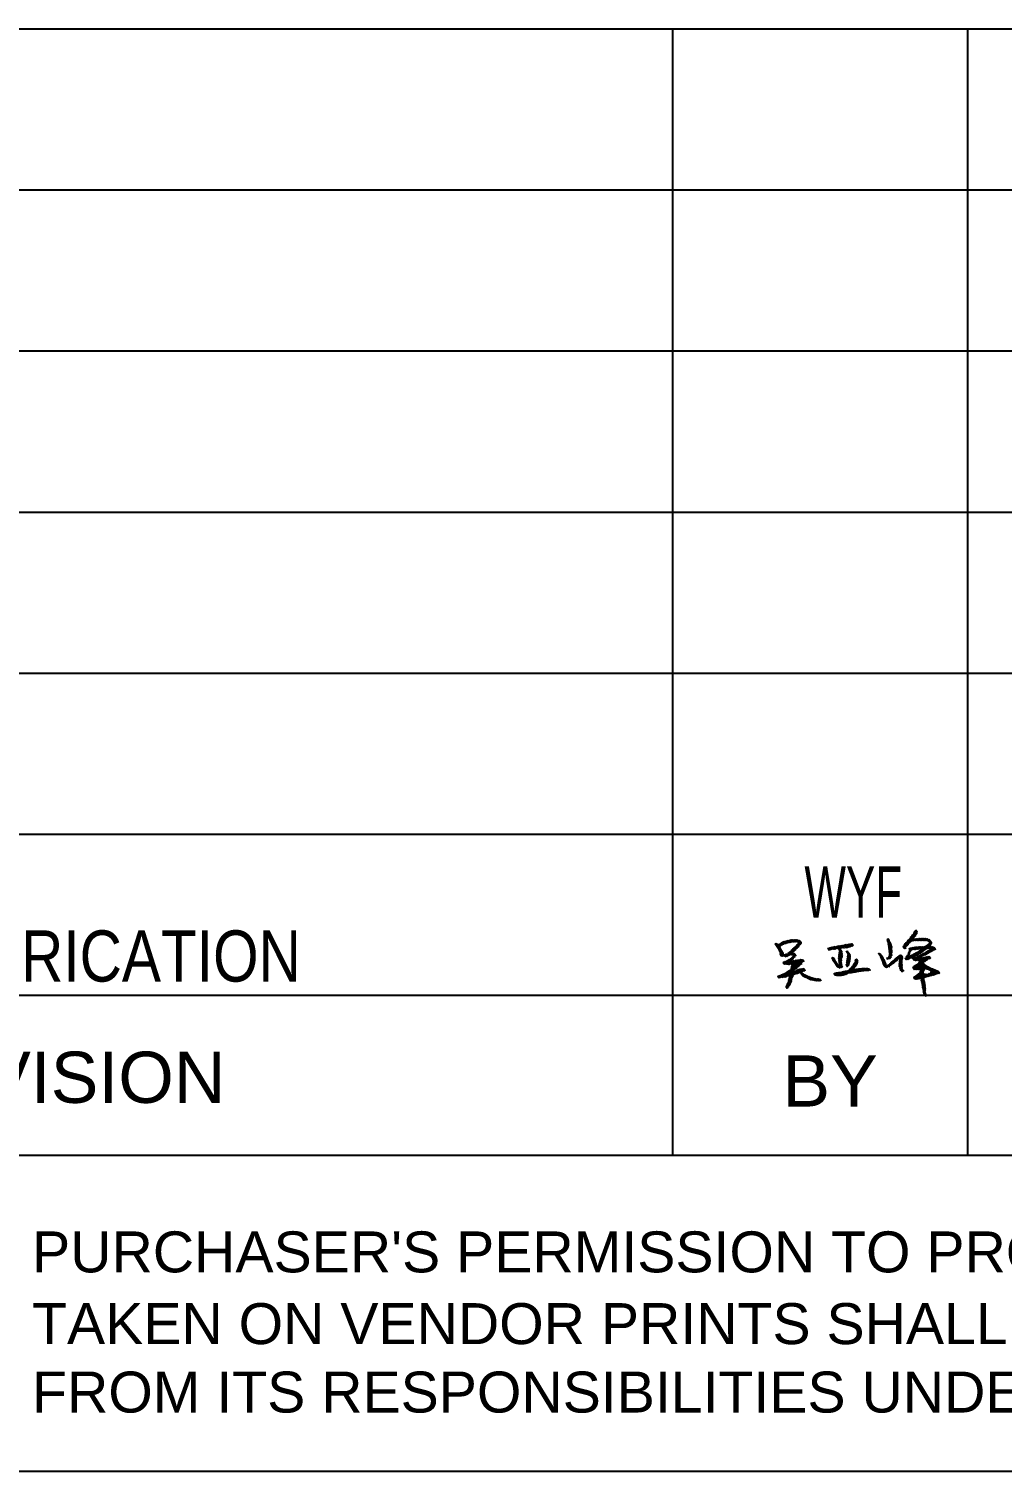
# Model space of a CAD drawing. Header units: millimetres. Extents: x -258 to 337, y -124 to 296.
# Drawn here: x 273.98 to 299.41, y 43.24 to 80.9 of the extents above; entities that cross this region are included whole.
import ezdxf

# ---------------------------------------------------------------- set-up
doc = ezdxf.new("R2010")
doc.units = ezdxf.units.MM
doc.styles.add('Arial', font='ARIAL.TTF', dxfattribs={"height": 0.2})
doc.styles.add('Arial Narrow', font='ARIALN.TTF', dxfattribs={"height": 0.2})

# ---------------------------------------------------------------- blocks, each defined once
blk = doc.blocks.new('Unknown-234524341-28315')
at = {"color": 7, "linetype": 'Continuous'}
for p, q in [((242.459, 80.9), (321.641, 80.9)), ((290.803, 51.463), (290.803, 80.9)), ((298.512, 51.463), (298.512, 80.9)), ((242.459, 76.696), (321.641, 76.696)), ((242.459, 72.49), (321.641, 72.49)), ((242.459, 68.284), (321.641, 68.284)), ((242.459, 64.078), (321.641, 64.078)), ((242.459, 59.873), (321.641, 59.873)), ((242.459, 55.669), (321.641, 55.668)), ((242.459, 51.487), (321.617, 51.487)), ((242.459, 43.24), (321.641, 43.24))]:
    blk.add_line(p, q, dxfattribs=at)
at = {"color": 7, "linetype": 'Continuous', "style": 'Arial'}
for s, height, p in [('REVISION', 1.3371, (270.193, 52.856)), ('BY', 1.3371, (293.668, 52.76)), ("PURCHASER'S PERMISSION TO PROCEED OR REVIEW", 1.06969, (274.065, 48.43)), ('TAKEN ON VENDOR PRINTS SHALL NOT RELIEVE VENDOR', 1.06969, (274.065, 46.557)), ('FROM ITS RESPONSIBILITIES UNDER PURCHASE ORDER.', 1.06969, (274.065, 44.77))]:
    blk.add_text(s, height=height, dxfattribs=at).set_placement(p)
blk = doc.blocks.new('Unknown-234524341-28317')
at = {"color": 3, "linetype": 'Continuous'}
for p, q in [((296.952, 57.097), (297.161, 57.253)), ((297.008, 57.151), (297.188, 57.285)), ((297.018, 57.17), (297.187, 57.295)), ((297.054, 57.208), (297.188, 57.308)), ((297.06, 57.224), (297.199, 57.327)), ((297.09, 57.258), (297.097, 57.262)), ((297.103, 57.278), (297.195, 57.347)), ((297.105, 57.268), (297.2, 57.339)), ((297.11, 57.295), (297.192, 57.356)), ((297.117, 57.312), (297.184, 57.362)), ((297.117, 57.323), (297.167, 57.361)), ((297.151, 57.36), (297.153, 57.361)), ((297.164, 57.256), (297.172, 57.262)), ((293.475, 57.002), (293.497, 57.018)), ((293.476, 56.99), (293.516, 57.021)), ((293.48, 56.982), (293.529, 57.019)), ((293.486, 56.975), (293.537, 57.013)), ((293.492, 56.968), (293.545, 57.008)), ((293.499, 56.962), (293.553, 57.002)), ((293.509, 56.958), (293.561, 56.997)), ((293.517, 56.941), (293.594, 56.999)), ((293.518, 56.931), (293.678, 57.05)), ((293.518, 56.954), (293.569, 56.992)), ((293.521, 56.922), (293.717, 57.068)), ((293.525, 56.913), (293.735, 57.07)), ((293.53, 56.906), (293.749, 57.069)), ((293.536, 56.899), (293.784, 57.083)), ((293.543, 56.892), (293.606, 56.939)), ((293.55, 56.887), (293.613, 56.933)), ((293.551, 56.876), (293.619, 56.926)), ((293.561, 56.871), (293.622, 56.917)), ((293.563, 56.861), (293.624, 56.907)), ((293.566, 56.853), (293.629, 56.899)), ((293.571, 56.845), (293.637, 56.894)), ((293.576, 56.837), (293.639, 56.884)), ((293.58, 56.829), (293.642, 56.875)), ((293.583, 56.82), (293.648, 56.868)), ((293.598, 57.002), (293.61, 57.011)), ((293.663, 56.982), (293.808, 57.09)), ((293.687, 57.056), (293.689, 57.058)), ((293.699, 56.997), (293.83, 57.095)), ((293.73, 56.678), (294.114, 56.965)), ((293.733, 57.012), (293.85, 57.098)), ((293.739, 56.674), (294.095, 56.939)), ((293.753, 56.673), (294.038, 56.886)), ((293.761, 57.021), (293.87, 57.102)), ((293.782, 57.025), (293.895, 57.109)), ((293.812, 57.036), (293.911, 57.11)), ((293.815, 56.754), (294.142, 56.997)), ((293.838, 57.044), (293.927, 57.11)), ((293.855, 57.046), (293.943, 57.111)), ((293.87, 57.045), (293.96, 57.112)), ((293.899, 57.056), (293.976, 57.113)), ((293.909, 56.835), (294.165, 57.026)), ((293.918, 57.058), (293.993, 57.114)), ((293.933, 57.058), (294.009, 57.115)), ((293.941, 56.87), (294.169, 57.04)), ((293.947, 57.057), (294.023, 57.114)), ((293.956, 57.052), (294.037, 57.112)), ((293.971, 56.904), (293.981, 56.911)), ((293.98, 57.058), (294.051, 57.112)), ((293.995, 57.058), (294.066, 57.111)), ((294.007, 56.931), (294.168, 57.051)), ((294.01, 57.058), (294.078, 57.109)), ((294.029, 57.061), (294.088, 57.105)), ((294.039, 56.886), (294.063, 56.904)), ((294.043, 57.06), (294.099, 57.102)), ((294.047, 56.972), (294.167, 57.061)), ((294.056, 57.058), (294.111, 57.099)), ((294.069, 57.057), (294.124, 57.098)), ((294.072, 57.002), (294.074, 57.003)), ((294.081, 57.055), (294.136, 57.095)), ((294.085, 57.011), (294.163, 57.07)), ((294.094, 57.052), (294.144, 57.09)), ((294.1, 57.046), (294.147, 57.08)), ((294.1, 57.034), (294.158, 57.077)), ((294.148, 57.001), (294.15, 57.003)), ((294.856, 56.869), (294.904, 56.904)), ((294.856, 56.88), (294.857, 56.881)), ((294.86, 56.86), (294.924, 56.908)), ((294.866, 56.853), (294.944, 56.911)), ((294.869, 56.89), (294.884, 56.901)), ((294.871, 56.846), (294.969, 56.919)), ((294.884, 56.843), (294.99, 56.923)), ((294.923, 56.862), (295.012, 56.928)), ((294.942, 56.864), (295.034, 56.933)), ((294.965, 56.87), (295.052, 56.935)), ((294.983, 56.872), (295.068, 56.935)), ((294.998, 56.872), (295.093, 56.943)), ((295.013, 56.872), (295.113, 56.946)), ((295.028, 56.872), (295.13, 56.947)), ((295.046, 56.873), (295.153, 56.953)), ((295.077, 56.885), (295.177, 56.96)), ((295.096, 56.888), (295.193, 56.96)), ((295.108, 56.886), (295.208, 56.96)), ((295.119, 56.882), (295.225, 56.961)), ((295.124, 56.875), (295.249, 56.968)), ((295.129, 56.867), (295.265, 56.969)), ((295.134, 56.859), (295.289, 56.975)), ((295.139, 56.852), (295.311, 56.98)), ((295.143, 56.843), (295.192, 56.88)), ((295.148, 56.835), (295.195, 56.871)), ((295.229, 56.907), (295.336, 56.987)), ((295.249, 56.91), (295.354, 56.989)), ((295.264, 56.91), (295.358, 56.981)), ((295.266, 56.901), (295.285, 56.915)), ((295.273, 56.895), (295.281, 56.901)), ((295.289, 56.918), (295.39, 56.993)), ((295.304, 56.918), (295.416, 57.001)), ((295.308, 56.909), (295.433, 57.002)), ((295.316, 56.904), (295.448, 57.002)), ((295.33, 56.903), (295.47, 57.007)), ((295.348, 56.905), (295.491, 57.011)), ((295.384, 56.921), (295.503, 57.009)), ((295.403, 56.923), (295.513, 57.005)), ((295.433, 56.934), (295.438, 56.938)), ((295.445, 56.943), (295.52, 56.999)), ((295.463, 56.945), (295.525, 56.991)), ((295.488, 56.952), (295.52, 56.976)), ((296.404, 57.111), (296.445, 57.141)), ((296.405, 57.1), (296.452, 57.135)), ((296.405, 57.089), (296.463, 57.132)), ((296.406, 57.123), (296.423, 57.136)), ((296.412, 57.083), (296.466, 57.123)), ((296.412, 57.071), (296.468, 57.113)), ((296.412, 57.06), (296.47, 57.103)), ((296.412, 57.049), (296.474, 57.094)), ((296.419, 57.042), (296.478, 57.087)), ((296.421, 57.032), (296.483, 57.079)), ((296.427, 57.139), (296.429, 57.141)), ((296.428, 57.026), (296.488, 57.071)), ((296.429, 57.016), (296.495, 57.064)), ((296.431, 57.005), (296.499, 57.056)), ((296.432, 56.995), (296.505, 57.049)), ((296.434, 56.985), (296.507, 57.04)), ((296.435, 56.975), (296.508, 57.029)), ((296.437, 56.964), (296.514, 57.022)), ((296.438, 56.954), (296.519, 57.014)), ((296.438, 56.943), (296.521, 57.004)), ((296.44, 56.932), (296.521, 56.993)), ((296.445, 56.925), (296.521, 56.982)), ((296.45, 56.917), (296.523, 56.971)), ((296.45, 56.906), (296.528, 56.964)), ((296.45, 56.895), (296.532, 56.956)), ((296.45, 56.883), (296.537, 56.948)), ((296.45, 56.872), (296.536, 56.936)), ((296.45, 56.86), (296.533, 56.922)), ((296.45, 56.849), (296.528, 56.907)), ((296.454, 56.841), (296.529, 56.896)), ((296.457, 56.82), (296.53, 56.875)), ((296.459, 56.833), (296.529, 56.885)), ((296.822, 56.921), (297.03, 57.076)), ((296.822, 56.91), (297.007, 57.048)), ((296.826, 56.902), (296.961, 57.002)), ((296.832, 56.94), (297.09, 57.132)), ((296.833, 56.895), (296.935, 56.971)), ((296.84, 56.889), (296.897, 56.931)), ((296.847, 56.963), (297.086, 57.141)), ((296.854, 56.979), (297.106, 57.167)), ((296.854, 56.888), (296.895, 56.918)), ((296.869, 57.002), (297.122, 57.19)), ((296.874, 56.892), (296.889, 56.903)), ((296.89, 57.029), (297.138, 57.214)), ((296.895, 56.907), (296.898, 56.91)), ((296.91, 56.941), (296.912, 56.943)), ((296.936, 57.074), (297.149, 57.233)), ((296.965, 57.005), (296.975, 57.012)), ((296.981, 56.858), (297.038, 56.9)), ((296.981, 56.869), (297.017, 56.895)), ((296.983, 56.802), (297.139, 56.918)), ((296.984, 56.848), (297.059, 56.904)), ((296.985, 57.133), (297.005, 57.149)), ((296.986, 56.839), (297.077, 56.906)), ((296.99, 56.83), (297.097, 56.909)), ((296.993, 56.82), (297.118, 56.914)), ((297.021, 56.636), (297.573, 57.048)), ((297.045, 57.087), (297.103, 57.131)), ((297.049, 56.646), (297.573, 57.037)), ((297.057, 57.085), (297.122, 57.134)), ((297.071, 57.084), (297.142, 57.136)), ((297.076, 56.86), (297.157, 56.92)), ((297.081, 56.659), (297.572, 57.025)), ((297.087, 57.084), (297.159, 57.138)), ((297.098, 56.865), (297.175, 56.922)), ((297.112, 56.864), (297.198, 56.928)), ((297.115, 57.094), (297.176, 57.14)), ((297.127, 56.863), (297.209, 56.925)), ((297.13, 57.093), (297.192, 57.14)), ((297.144, 56.865), (297.219, 56.921)), ((297.145, 57.094), (297.207, 57.14)), ((297.146, 56.695), (297.558, 57.003)), ((297.147, 57.221), (297.15, 57.222)), ((297.156, 56.691), (297.546, 56.982)), ((297.164, 57.096), (297.223, 57.14)), ((297.169, 56.872), (297.245, 56.929)), ((297.177, 57.095), (297.246, 57.146)), ((297.182, 56.87), (297.264, 56.931)), ((297.19, 57.093), (297.261, 57.146)), ((297.199, 56.871), (297.279, 56.931)), ((297.205, 57.092), (297.276, 57.145)), ((297.215, 56.873), (297.292, 56.93)), ((297.221, 57.093), (297.291, 57.145)), ((297.232, 56.874), (297.302, 56.926)), ((297.242, 57.097), (297.308, 57.146)), ((297.249, 56.875), (297.325, 56.932)), ((297.257, 57.097), (297.325, 57.148)), ((297.265, 56.876), (297.34, 56.932)), ((297.272, 57.097), (297.339, 57.147)), ((297.282, 56.877), (297.356, 56.932)), ((297.288, 57.097), (297.354, 57.147)), ((297.298, 56.877), (297.371, 56.932)), ((297.303, 57.097), (297.369, 57.147)), ((297.32, 56.882), (297.394, 56.937)), ((297.321, 57.099), (297.384, 57.147)), ((297.325, 56.874), (297.428, 56.951)), ((297.326, 56.807), (297.517, 56.95)), ((297.334, 57.098), (297.4, 57.147)), ((297.348, 57.097), (297.415, 57.147)), ((297.354, 56.702), (297.644, 56.918)), ((297.362, 57.096), (297.43, 57.147)), ((297.377, 57.096), (297.441, 57.143)), ((297.387, 56.716), (297.653, 56.914)), ((297.393, 57.096), (297.452, 57.14)), ((297.409, 57.097), (297.467, 57.139)), ((297.424, 57.096), (297.477, 57.136)), ((297.435, 57.093), (297.485, 57.13)), ((297.44, 56.96), (297.482, 56.992)), ((297.447, 57.09), (297.494, 57.126)), ((297.447, 56.886), (297.523, 56.942)), ((297.457, 57.087), (297.505, 57.123)), ((297.462, 56.886), (297.533, 56.938)), ((297.466, 57.082), (297.513, 57.117)), ((297.474, 56.769), (297.659, 56.907)), ((297.475, 57.077), (297.529, 57.118)), ((297.478, 56.886), (297.546, 56.937)), ((297.483, 57.072), (297.535, 57.11)), ((297.491, 57.067), (297.536, 57.1)), ((297.493, 56.886), (297.559, 56.935)), ((297.499, 57.061), (297.544, 57.095)), ((297.503, 57.007), (297.572, 57.058)), ((297.504, 57.054), (297.551, 57.088)), ((297.508, 57.045), (297.556, 57.081)), ((297.508, 56.886), (297.572, 56.933)), ((297.51, 57.035), (297.563, 57.074)), ((297.51, 57.024), (297.568, 57.067)), ((297.519, 56.882), (297.585, 56.932)), ((297.52, 56.792), (297.664, 56.9)), ((297.531, 56.88), (297.598, 56.93)), ((297.549, 56.882), (297.609, 56.927)), ((297.561, 56.811), (297.671, 56.893)), ((297.563, 56.87), (297.567, 56.873)), ((297.564, 56.882), (297.62, 56.923)), ((297.57, 56.875), (297.632, 56.921)), ((297.629, 56.851), (297.68, 56.889)), ((297.645, 56.851), (297.68, 56.877)), ((293.587, 56.812), (293.653, 56.861)), ((293.591, 56.803), (293.66, 56.854)), ((293.592, 56.793), (293.666, 56.847)), ((293.597, 56.785), (293.669, 56.838)), ((293.605, 56.779), (293.667, 56.826)), ((293.607, 56.712), (293.698, 56.78)), ((293.608, 56.77), (293.673, 56.818)), ((293.609, 56.76), (293.68, 56.812)), ((293.612, 56.705), (293.696, 56.767)), ((293.614, 56.751), (293.687, 56.806)), ((293.614, 56.729), (293.696, 56.79)), ((293.617, 56.743), (293.692, 56.798)), ((293.62, 56.699), (293.7, 56.759)), ((293.628, 56.694), (293.706, 56.752)), ((293.636, 56.689), (293.712, 56.745)), ((293.649, 56.686), (293.711, 56.733)), ((293.662, 56.685), (293.709, 56.72)), ((293.678, 56.686), (293.712, 56.71)), ((293.687, 56.51), (293.721, 56.535)), ((293.687, 56.499), (293.725, 56.527)), ((293.692, 56.491), (293.726, 56.516)), ((293.699, 56.485), (293.727, 56.505)), ((293.702, 56.692), (293.712, 56.7)), ((293.708, 56.48), (293.728, 56.495)), ((293.712, 56.7), (293.757, 56.733)), ((293.712, 56.71), (293.714, 56.712)), ((293.714, 56.689), (293.778, 56.737)), ((293.722, 56.684), (293.803, 56.745)), ((293.725, 56.527), (293.751, 56.547)), ((293.726, 56.516), (293.796, 56.569)), ((293.727, 56.505), (293.851, 56.598)), ((293.728, 56.495), (294.032, 56.722)), ((293.728, 56.484), (294.032, 56.71)), ((293.741, 56.482), (294, 56.675)), ((293.748, 56.214), (294.237, 56.578)), ((293.749, 56.203), (294.173, 56.519)), ((293.75, 56.192), (294.175, 56.509)), ((293.756, 56.482), (293.962, 56.635)), ((293.768, 56.479), (293.847, 56.538)), ((293.78, 56.682), (294.015, 56.857)), ((293.78, 56.477), (293.849, 56.528)), ((293.793, 56.475), (293.872, 56.534)), ((293.806, 56.473), (293.896, 56.54)), ((293.811, 56.693), (293.919, 56.774)), ((293.819, 56.471), (293.924, 56.55)), ((293.832, 56.47), (293.957, 56.563)), ((293.847, 56.709), (293.924, 56.766)), ((293.849, 56.472), (293.98, 56.569)), ((293.873, 56.477), (293.996, 56.569)), ((293.877, 56.72), (293.939, 56.766)), ((293.893, 56.72), (293.954, 56.766)), ((293.895, 56.357), (294.211, 56.593)), ((293.895, 56.346), (294.223, 56.59)), ((293.896, 56.574), (293.915, 56.589)), ((293.896, 56.335), (294.231, 56.585)), ((293.898, 56.371), (294.195, 56.592)), ((293.901, 56.487), (294.019, 56.575)), ((293.905, 56.387), (294.182, 56.594)), ((293.906, 56.639), (293.916, 56.646)), ((293.907, 56.412), (294.159, 56.6)), ((293.908, 56.72), (293.969, 56.765)), ((293.908, 56.401), (294.171, 56.597)), ((293.913, 56.428), (294.136, 56.594)), ((293.914, 56.44), (294.114, 56.589)), ((293.915, 56.452), (294.092, 56.584)), ((293.918, 56.466), (294.07, 56.579)), ((293.92, 56.592), (293.926, 56.597)), ((293.923, 56.72), (293.979, 56.761)), ((293.923, 56.652), (293.939, 56.663)), ((293.931, 56.601), (293.945, 56.611)), ((293.931, 56.498), (294.04, 56.579)), ((293.939, 56.72), (293.989, 56.758)), ((293.939, 56.493), (294.055, 56.579)), ((293.943, 56.667), (294.027, 56.729)), ((293.954, 56.72), (293.999, 56.754)), ((293.959, 56.69), (294.021, 56.736)), ((293.968, 56.719), (294.009, 56.75)), ((293.974, 56.713), (294.015, 56.743)), ((293.996, 56.66), (293.996, 56.66)), ((294.155, 56.483), (294.172, 56.496)), ((294.188, 56.53), (294.231, 56.562)), ((294.238, 56.567), (294.242, 56.57)), ((294.909, 56.851), (294.919, 56.858)), ((294.96, 56.627), (294.991, 56.65)), ((294.96, 56.616), (295.005, 56.649)), ((294.963, 56.607), (295.017, 56.647)), ((294.968, 56.599), (295.026, 56.642)), ((294.973, 56.592), (295.035, 56.638)), ((294.975, 56.649), (294.975, 56.65)), ((294.978, 56.583), (295.038, 56.628)), ((294.982, 56.575), (295.039, 56.618)), ((294.986, 56.567), (295.039, 56.606)), ((294.99, 56.559), (295.044, 56.598)), ((294.995, 56.551), (295.047, 56.589)), ((295, 56.543), (295.054, 56.583)), ((295.005, 56.535), (295.061, 56.577)), ((295.01, 56.527), (295.067, 56.57)), ((295.015, 56.52), (295.073, 56.563)), ((295.021, 56.513), (295.076, 56.554)), ((295.028, 56.507), (295.077, 56.544)), ((295.036, 56.502), (295.084, 56.537)), ((295.039, 56.492), (295.09, 56.53)), ((295.041, 56.483), (295.096, 56.524)), ((295.045, 56.474), (295.102, 56.516)), ((295.05, 56.467), (295.107, 56.509)), ((295.055, 56.459), (295.11, 56.5)), ((295.061, 56.452), (295.114, 56.491)), ((295.133, 56.619), (295.235, 56.695)), ((295.134, 56.632), (295.235, 56.707)), ((295.138, 56.611), (295.235, 56.684)), ((295.14, 56.602), (295.235, 56.672)), ((295.14, 56.568), (295.22, 56.627)), ((295.14, 56.545), (295.217, 56.602)), ((295.141, 56.66), (295.237, 56.731)), ((295.141, 56.648), (295.243, 56.724)), ((295.141, 56.534), (295.219, 56.592)), ((295.142, 56.695), (295.235, 56.764)), ((295.142, 56.683), (295.236, 56.753)), ((295.142, 56.671), (295.237, 56.742)), ((295.142, 56.592), (295.225, 56.654)), ((295.142, 56.58), (295.223, 56.641)), ((295.143, 56.706), (295.235, 56.775)), ((295.145, 56.719), (295.228, 56.781)), ((295.145, 56.526), (295.224, 56.584)), ((295.146, 56.561), (295.216, 56.613)), ((295.147, 56.732), (295.229, 56.793)), ((295.147, 56.516), (295.216, 56.567)), ((295.149, 56.745), (295.233, 56.807)), ((295.149, 56.506), (295.216, 56.556)), ((295.151, 56.758), (295.234, 56.82)), ((295.152, 56.827), (295.202, 56.864)), ((295.152, 56.77), (295.232, 56.83)), ((295.154, 56.498), (295.216, 56.544)), ((295.154, 56.487), (295.22, 56.536)), ((295.154, 56.476), (295.219, 56.524)), ((295.154, 56.464), (295.22, 56.513)), ((295.156, 56.818), (295.209, 56.858)), ((295.157, 56.455), (295.222, 56.503)), ((295.158, 56.809), (295.214, 56.85)), ((295.158, 56.786), (295.224, 56.835)), ((295.159, 56.798), (295.217, 56.841)), ((295.162, 56.447), (295.226, 56.495)), ((295.336, 56.44), (295.419, 56.502)), ((295.337, 56.794), (295.368, 56.817)), ((295.338, 56.453), (295.419, 56.513)), ((295.338, 56.43), (295.419, 56.491)), ((295.342, 56.787), (295.382, 56.816)), ((295.347, 56.779), (295.392, 56.812)), ((295.347, 56.505), (295.437, 56.572)), ((295.351, 56.77), (295.398, 56.805)), ((295.352, 56.497), (295.435, 56.559)), ((295.353, 56.544), (295.44, 56.609)), ((295.353, 56.533), (295.44, 56.598)), ((295.353, 56.521), (295.439, 56.585)), ((295.353, 56.475), (295.422, 56.527)), ((295.354, 56.488), (295.433, 56.546)), ((295.355, 56.557), (295.448, 56.626)), ((295.357, 56.57), (295.448, 56.637)), ((295.358, 56.764), (295.404, 56.799)), ((295.359, 56.583), (295.448, 56.649)), ((295.361, 56.596), (295.448, 56.66)), ((295.363, 56.608), (295.448, 56.671)), ((295.364, 56.757), (295.407, 56.789)), ((295.365, 56.621), (295.448, 56.683)), ((295.367, 56.634), (295.369, 56.635)), ((295.368, 56.749), (295.413, 56.783)), ((295.372, 56.672), (295.448, 56.728)), ((295.372, 56.661), (295.448, 56.717)), ((295.372, 56.649), (295.448, 56.706)), ((295.372, 56.638), (295.448, 56.694)), ((295.373, 56.741), (295.419, 56.776)), ((295.376, 56.732), (295.426, 56.769)), ((295.376, 56.698), (295.441, 56.746)), ((295.378, 56.722), (295.432, 56.762)), ((295.38, 56.712), (295.437, 56.755)), ((295.38, 56.689), (295.445, 56.738)), ((295.475, 56.384), (295.624, 56.495)), ((295.481, 56.393), (295.628, 56.503)), ((295.487, 56.402), (295.63, 56.509)), ((295.493, 56.411), (295.631, 56.514)), ((295.514, 56.431), (295.634, 56.521)), ((295.519, 56.444), (295.641, 56.535)), ((295.52, 56.44), (295.641, 56.531)), ((295.534, 56.46), (295.641, 56.54)), ((295.538, 56.467), (295.641, 56.544)), ((295.54, 56.473), (295.641, 56.549)), ((295.547, 56.483), (295.641, 56.553)), ((295.556, 56.494), (295.641, 56.557)), ((295.563, 56.503), (295.641, 56.562)), ((295.567, 56.511), (295.641, 56.566)), ((295.572, 56.519), (295.641, 56.571)), ((295.573, 56.561), (295.629, 56.602)), ((295.573, 56.556), (295.632, 56.6)), ((295.573, 56.551), (295.636, 56.598)), ((295.574, 56.57), (295.622, 56.606)), ((295.574, 56.565), (295.625, 56.604)), ((295.575, 56.575), (295.619, 56.608)), ((295.575, 56.548), (295.639, 56.596)), ((295.576, 56.58), (295.615, 56.61)), ((295.576, 56.526), (295.641, 56.575)), ((295.577, 56.586), (295.608, 56.609)), ((295.577, 56.545), (295.642, 56.594)), ((295.578, 56.533), (295.641, 56.58)), ((295.579, 56.591), (295.594, 56.603)), ((295.579, 56.542), (295.646, 56.592)), ((295.579, 56.538), (295.647, 56.589)), ((296.18, 56.751), (296.199, 56.765)), ((296.183, 56.741), (296.209, 56.761)), ((296.185, 56.731), (296.219, 56.756)), ((296.19, 56.723), (296.229, 56.752)), ((296.197, 56.717), (296.238, 56.748)), ((296.204, 56.711), (296.246, 56.742)), ((296.214, 56.707), (296.253, 56.736)), ((296.216, 56.697), (296.26, 56.73)), ((296.218, 56.688), (296.267, 56.724)), ((296.222, 56.679), (296.271, 56.715)), ((296.227, 56.672), (296.275, 56.707)), ((296.231, 56.652), (296.288, 56.694)), ((296.232, 56.664), (296.282, 56.701)), ((296.233, 56.642), (296.294, 56.687)), ((296.238, 56.634), (296.3, 56.68)), ((296.242, 56.626), (296.305, 56.673)), ((296.248, 56.619), (296.309, 56.664)), ((296.25, 56.609), (296.312, 56.655)), ((296.252, 56.599), (296.314, 56.645)), ((296.259, 56.593), (296.264, 56.596)), ((296.264, 56.596), (296.265, 56.597)), ((296.265, 56.597), (296.315, 56.635)), ((296.267, 56.587), (296.284, 56.6)), ((296.269, 56.577), (296.286, 56.59)), ((296.27, 56.567), (296.311, 56.597)), ((296.273, 56.558), (296.335, 56.604)), ((296.278, 56.55), (296.342, 56.598)), ((296.283, 56.542), (296.347, 56.59)), ((296.284, 56.6), (296.285, 56.601)), ((296.285, 56.601), (296.323, 56.629)), ((296.285, 56.532), (296.348, 56.579)), ((296.286, 56.59), (296.305, 56.604)), ((296.287, 56.522), (296.349, 56.569)), ((296.289, 56.513), (296.355, 56.562)), ((296.291, 56.503), (296.359, 56.553)), ((296.294, 56.493), (296.363, 56.545)), ((296.296, 56.483), (296.366, 56.536)), ((296.3, 56.475), (296.369, 56.526)), ((296.301, 56.465), (296.372, 56.518)), ((296.303, 56.455), (296.376, 56.509)), ((296.305, 56.604), (296.306, 56.605)), ((296.306, 56.605), (296.33, 56.623)), ((296.308, 56.447), (296.38, 56.501)), ((296.311, 56.597), (296.325, 56.608)), ((296.313, 56.439), (296.383, 56.491)), ((296.325, 56.608), (296.326, 56.608)), ((296.326, 56.608), (296.333, 56.613)), ((296.373, 56.393), (296.527, 56.508)), ((296.386, 56.392), (296.534, 56.502)), ((296.388, 56.632), (296.393, 56.636)), ((296.39, 56.622), (296.408, 56.636)), ((296.4, 56.618), (296.438, 56.646)), ((296.408, 56.396), (296.541, 56.496)), ((296.415, 56.618), (296.521, 56.697)), ((296.43, 56.618), (296.514, 56.68)), ((296.449, 56.621), (296.516, 56.67)), ((296.451, 56.668), (296.534, 56.73)), ((296.453, 56.657), (296.535, 56.719)), ((296.456, 56.808), (296.532, 56.864)), ((296.457, 56.797), (296.533, 56.854)), ((296.459, 56.787), (296.535, 56.844)), ((296.46, 56.686), (296.532, 56.74)), ((296.461, 56.778), (296.542, 56.838)), ((296.463, 56.768), (296.539, 56.824)), ((296.465, 56.758), (296.536, 56.81)), ((296.465, 56.712), (296.529, 56.76)), ((296.465, 56.7), (296.53, 56.749)), ((296.466, 56.747), (296.54, 56.802)), ((296.466, 56.724), (296.53, 56.772)), ((296.467, 56.736), (296.54, 56.79)), ((296.471, 56.477), (296.52, 56.514)), ((296.473, 56.627), (296.492, 56.641)), ((296.483, 56.498), (296.484, 56.498)), ((296.502, 56.512), (296.513, 56.52)), ((296.513, 56.52), (296.526, 56.53)), ((296.52, 56.514), (296.782, 56.709)), ((296.527, 56.53), (296.772, 56.713)), ((296.527, 56.508), (296.793, 56.706)), ((296.534, 56.502), (296.802, 56.701)), ((296.541, 56.496), (296.673, 56.594)), ((296.559, 56.498), (296.6, 56.528)), ((296.586, 56.586), (296.609, 56.603)), ((296.611, 56.604), (296.756, 56.712)), ((296.663, 56.575), (296.672, 56.582)), ((296.712, 56.623), (296.714, 56.624)), ((296.715, 56.443), (296.8, 56.506)), ((296.715, 56.431), (296.8, 56.495)), ((296.72, 56.48), (296.8, 56.54)), ((296.72, 56.469), (296.8, 56.529)), ((296.72, 56.458), (296.8, 56.518)), ((296.721, 56.493), (296.723, 56.495)), ((296.724, 56.575), (296.815, 56.643)), ((296.724, 56.564), (296.81, 56.627)), ((296.724, 56.552), (296.809, 56.616)), ((296.724, 56.541), (296.801, 56.598)), ((296.724, 56.53), (296.801, 56.587)), ((296.724, 56.518), (296.802, 56.576)), ((296.724, 56.507), (296.8, 56.563)), ((296.724, 56.495), (296.793, 56.546)), ((296.734, 56.708), (296.742, 56.714)), ((296.734, 56.639), (296.808, 56.694)), ((296.734, 56.594), (296.818, 56.656)), ((296.736, 56.607), (296.818, 56.668)), ((296.737, 56.63), (296.812, 56.686)), ((296.741, 56.622), (296.815, 56.677)), ((296.872, 56.617), (296.96, 56.682)), ((296.874, 56.607), (296.965, 56.674)), ((296.883, 56.602), (296.968, 56.666)), ((296.891, 56.597), (296.972, 56.657)), ((296.901, 56.65), (296.964, 56.697)), ((296.905, 56.596), (296.976, 56.648)), ((296.906, 56.665), (296.977, 56.718)), ((296.923, 56.598), (296.98, 56.64)), ((296.932, 56.696), (296.989, 56.738)), ((296.944, 56.602), (296.983, 56.631)), ((296.956, 56.737), (297.002, 56.77)), ((296.957, 56.726), (296.997, 56.755)), ((296.964, 56.765), (297.01, 56.799)), ((296.964, 56.754), (297.006, 56.785)), ((296.965, 56.674), (296.969, 56.678)), ((296.968, 56.779), (297.021, 56.819)), ((296.968, 56.666), (296.998, 56.688)), ((296.972, 56.657), (297.046, 56.712)), ((296.975, 56.682), (296.98, 56.685)), ((296.976, 56.648), (297.089, 56.733)), ((296.98, 56.64), (297.12, 56.744)), ((296.983, 56.631), (297.183, 56.78)), ((296.983, 56.62), (296.987, 56.623)), ((296.987, 56.623), (297.283, 56.843)), ((297.015, 56.803), (297.017, 56.804)), ((297.073, 56.607), (297.128, 56.648)), ((297.076, 56.598), (297.155, 56.657)), ((297.081, 56.59), (297.18, 56.664)), ((297.084, 56.626), (297.087, 56.629)), ((297.088, 56.391), (297.23, 56.496)), ((297.089, 56.584), (297.247, 56.702)), ((297.092, 56.382), (297.488, 56.677)), ((297.096, 56.373), (297.505, 56.679)), ((297.097, 56.579), (297.262, 56.703)), ((297.099, 56.365), (297.517, 56.676)), ((297.103, 56.356), (297.527, 56.672)), ((297.107, 56.348), (297.535, 56.667)), ((297.111, 56.579), (297.315, 56.731)), ((297.116, 56.343), (297.361, 56.526)), ((297.122, 56.746), (297.133, 56.754)), ((297.125, 56.577), (297.376, 56.764)), ((297.132, 56.343), (297.366, 56.517)), ((297.136, 56.574), (297.398, 56.769)), ((297.145, 56.342), (297.373, 56.512)), ((297.149, 56.572), (297.496, 56.831)), ((297.158, 56.34), (297.378, 56.504)), ((297.164, 56.572), (297.548, 56.858)), ((297.169, 56.337), (297.383, 56.496)), ((297.179, 56.572), (297.312, 56.671)), ((297.204, 56.579), (297.292, 56.645)), ((297.217, 56.726), (297.239, 56.742)), ((297.22, 56.58), (297.3, 56.64)), ((297.232, 56.578), (297.313, 56.638)), ((297.233, 56.555), (297.364, 56.653)), ((297.233, 56.567), (297.336, 56.644)), ((297.236, 56.501), (297.462, 56.669)), ((297.238, 56.547), (297.383, 56.656)), ((297.239, 56.537), (297.407, 56.663)), ((297.24, 56.515), (297.442, 56.666)), ((297.241, 56.527), (297.419, 56.66)), ((297.257, 56.755), (297.264, 56.761)), ((297.276, 56.769), (297.326, 56.807)), ((297.292, 56.85), (297.3, 56.856)), ((297.317, 56.732), (297.347, 56.754)), ((297.368, 56.827), (297.369, 56.828)), ((297.395, 56.551), (297.405, 56.559)), ((297.404, 56.774), (297.445, 56.804)), ((297.421, 56.57), (297.462, 56.601)), ((297.431, 56.737), (297.442, 56.745)), ((297.46, 56.759), (297.472, 56.767)), ((297.482, 56.616), (297.543, 56.661)), ((297.506, 56.622), (297.544, 56.651)), ((297.508, 56.783), (297.514, 56.787)), ((297.529, 56.628), (297.532, 56.63)), ((293.546, 56.155), (293.568, 56.17)), ((293.549, 56.145), (293.589, 56.175)), ((293.552, 56.136), (293.616, 56.184)), ((293.556, 56.128), (293.652, 56.199)), ((293.563, 56.121), (293.691, 56.217)), ((293.581, 56.124), (293.735, 56.238)), ((293.601, 56.127), (293.747, 56.236)), ((293.621, 56.13), (293.748, 56.225)), ((293.642, 56.135), (293.748, 56.214)), ((293.656, 56.134), (293.749, 56.203)), ((293.674, 56.135), (293.75, 56.192)), ((293.695, 56.14), (293.751, 56.182)), ((293.712, 56.141), (293.752, 56.171)), ((293.721, 56.478), (293.728, 56.484)), ((293.732, 56.145), (293.752, 56.16)), ((293.747, 56.236), (293.815, 56.287)), ((293.748, 56.225), (293.875, 56.32)), ((293.751, 56.182), (294.154, 56.482)), ((293.752, 56.171), (294.116, 56.442)), ((293.752, 56.16), (294.004, 56.348)), ((293.755, 56.151), (293.986, 56.323)), ((293.776, 56.155), (293.976, 56.304)), ((293.808, 56.167), (293.973, 56.29)), ((293.827, 56.17), (293.979, 56.284)), ((293.831, 56.048), (293.927, 56.119)), ((293.837, 56.064), (293.934, 56.136)), ((293.84, 56.078), (293.944, 56.154)), ((293.844, 56.092), (293.943, 56.165)), ((293.846, 56.105), (293.955, 56.186)), ((293.848, 56.174), (293.987, 56.278)), ((293.851, 56.12), (294.165, 56.354)), ((293.857, 56.136), (294.143, 56.349)), ((293.86, 56.149), (294.12, 56.343)), ((293.862, 56.173), (294.007, 56.281)), ((293.866, 56.165), (294.023, 56.282)), ((293.994, 56.215), (294.185, 56.357)), ((294.012, 56.354), (294.062, 56.391)), ((294.024, 56.226), (294.204, 56.36)), ((294.024, 56.306), (294.04, 56.317)), ((294.035, 56.302), (294.074, 56.332)), ((294.041, 56.227), (294.218, 56.359)), ((294.043, 56.297), (294.098, 56.338)), ((294.045, 56.321), (294.051, 56.326)), ((294.079, 56.244), (294.237, 56.362)), ((294.1, 56.248), (294.245, 56.356)), ((294.121, 56.253), (294.255, 56.352)), ((294.129, 56.247), (294.262, 56.346)), ((294.133, 56.239), (294.18, 56.274)), ((294.139, 56.232), (294.182, 56.264)), ((294.145, 56.35), (294.146, 56.351)), ((294.146, 56.226), (294.191, 56.259)), ((294.155, 56.221), (294.197, 56.252)), ((294.157, 56.211), (294.202, 56.244)), ((294.16, 56.202), (294.207, 56.237)), ((294.166, 56.195), (294.216, 56.232)), ((294.175, 56.19), (294.224, 56.227)), ((294.181, 56.183), (294.233, 56.222)), ((294.187, 56.176), (294.241, 56.217)), ((294.195, 56.171), (294.25, 56.212)), ((294.197, 56.286), (294.27, 56.34)), ((294.204, 56.167), (294.259, 56.207)), ((294.212, 56.161), (294.268, 56.202)), ((294.22, 56.155), (294.277, 56.198)), ((294.228, 56.15), (294.286, 56.193)), ((294.229, 56.298), (294.273, 56.332)), ((294.237, 56.145), (294.296, 56.189)), ((294.247, 56.141), (294.305, 56.184)), ((294.258, 56.138), (294.312, 56.179)), ((294.265, 56.132), (294.32, 56.173)), ((294.276, 56.129), (294.331, 56.17)), ((294.29, 56.128), (294.341, 56.166)), ((294.298, 56.123), (294.35, 56.161)), ((294.304, 56.116), (294.361, 56.158)), ((294.311, 56.109), (294.37, 56.154)), ((294.319, 56.104), (294.384, 56.152)), ((294.332, 56.102), (294.393, 56.148)), ((294.341, 56.098), (294.401, 56.142)), ((294.35, 56.093), (294.411, 56.138)), ((294.359, 56.088), (294.421, 56.134)), ((294.368, 56.084), (294.43, 56.13)), ((294.378, 56.08), (294.445, 56.13)), ((294.388, 56.076), (294.455, 56.125)), ((294.398, 56.072), (294.465, 56.121)), ((294.415, 56.073), (294.475, 56.117)), ((294.426, 56.07), (294.485, 56.114)), ((295.016, 56.213), (295.059, 56.244)), ((295.017, 56.209), (295.065, 56.245)), ((295.017, 56.217), (295.051, 56.243)), ((295.017, 56.222), (295.021, 56.225)), ((295.019, 56.206), (295.071, 56.245)), ((295.021, 56.203), (295.077, 56.244)), ((295.023, 56.2), (295.092, 56.251)), ((295.026, 56.197), (295.098, 56.251)), ((295.029, 56.195), (295.104, 56.251)), ((295.03, 56.232), (295.04, 56.24)), ((295.032, 56.193), (295.11, 56.251)), ((295.036, 56.192), (295.116, 56.251)), ((295.042, 56.191), (295.122, 56.251)), ((295.048, 56.191), (295.129, 56.251)), ((295.053, 56.191), (295.135, 56.251)), ((295.058, 56.19), (295.141, 56.251)), ((295.063, 56.189), (295.153, 56.256)), ((295.066, 56.444), (295.118, 56.483)), ((295.067, 56.188), (295.162, 56.258)), ((295.072, 56.437), (295.122, 56.474)), ((295.072, 56.187), (295.171, 56.26)), ((295.076, 56.185), (295.178, 56.262)), ((295.077, 56.429), (295.126, 56.466)), ((295.081, 56.185), (295.185, 56.262)), ((295.082, 56.422), (295.128, 56.456)), ((295.087, 56.185), (295.191, 56.263)), ((295.091, 56.417), (295.13, 56.446)), ((295.093, 56.185), (295.197, 56.262)), ((295.095, 56.409), (295.133, 56.437)), ((295.099, 56.185), (295.203, 56.262)), ((295.102, 56.403), (295.141, 56.432)), ((295.105, 56.185), (295.209, 56.262)), ((295.111, 56.185), (295.215, 56.262)), ((295.112, 56.399), (295.148, 56.425)), ((295.117, 56.185), (295.23, 56.269)), ((295.123, 56.185), (295.242, 56.273)), ((295.125, 56.397), (295.221, 56.469)), ((295.129, 56.185), (295.251, 56.275)), ((295.134, 56.184), (295.258, 56.276)), ((295.135, 56.393), (295.223, 56.458)), ((295.138, 56.182), (295.266, 56.278)), ((295.142, 56.181), (295.275, 56.28)), ((295.143, 56.388), (295.226, 56.45)), ((295.146, 56.18), (295.285, 56.283)), ((295.151, 56.179), (295.293, 56.285)), ((295.154, 56.385), (295.231, 56.442)), ((295.156, 56.178), (295.301, 56.286)), ((295.161, 56.378), (295.172, 56.386)), ((295.162, 56.436), (295.221, 56.48)), ((295.171, 56.185), (295.309, 56.287)), ((295.172, 56.386), (295.242, 56.439)), ((295.177, 56.185), (295.316, 56.288)), ((295.183, 56.185), (295.328, 56.293)), ((295.189, 56.185), (295.334, 56.293)), ((295.195, 56.185), (295.342, 56.294)), ((295.198, 56.394), (295.25, 56.433)), ((295.201, 56.185), (295.349, 56.295)), ((295.207, 56.185), (295.357, 56.296)), ((295.214, 56.395), (295.238, 56.413)), ((295.223, 56.192), (295.364, 56.297)), ((295.229, 56.192), (295.372, 56.298)), ((295.236, 56.193), (295.379, 56.299)), ((295.243, 56.193), (295.387, 56.301)), ((295.249, 56.193), (295.602, 56.456)), ((295.256, 56.194), (295.596, 56.447)), ((295.263, 56.195), (295.588, 56.437)), ((295.27, 56.196), (295.579, 56.425)), ((295.278, 56.197), (295.57, 56.414)), ((295.285, 56.198), (295.554, 56.399)), ((295.304, 56.207), (295.556, 56.395)), ((295.311, 56.208), (295.543, 56.381)), ((295.318, 56.209), (295.522, 56.361)), ((295.321, 56.292), (295.321, 56.292)), ((295.328, 56.212), (295.513, 56.35)), ((295.345, 56.425), (295.346, 56.425)), ((295.346, 56.425), (295.41, 56.473)), ((295.353, 56.226), (295.505, 56.339)), ((295.354, 56.42), (295.357, 56.422)), ((295.357, 56.422), (295.367, 56.429)), ((295.367, 56.429), (295.404, 56.457)), ((295.373, 56.237), (295.499, 56.331)), ((295.396, 56.249), (295.5, 56.326)), ((295.404, 56.251), (295.502, 56.323)), ((295.412, 56.252), (295.505, 56.322)), ((295.418, 56.252), (295.51, 56.32)), ((295.421, 56.326), (295.608, 56.465)), ((295.424, 56.252), (295.515, 56.32)), ((295.429, 56.251), (295.521, 56.32)), ((295.431, 56.338), (295.612, 56.473)), ((295.434, 56.251), (295.53, 56.322)), ((295.439, 56.348), (295.616, 56.48)), ((295.44, 56.25), (295.55, 56.333)), ((295.445, 56.357), (295.468, 56.375)), ((295.446, 56.25), (295.559, 56.335)), ((295.453, 56.251), (295.567, 56.336)), ((295.464, 56.255), (295.475, 56.263)), ((295.469, 56.375), (295.62, 56.488)), ((295.476, 56.264), (295.574, 56.336)), ((295.481, 56.263), (295.579, 56.336)), ((295.487, 56.263), (295.585, 56.336)), ((295.492, 56.262), (295.591, 56.336)), ((295.497, 56.262), (295.608, 56.344)), ((295.504, 56.262), (295.615, 56.345)), ((295.512, 56.263), (295.621, 56.345)), ((295.518, 56.448), (295.521, 56.45)), ((295.52, 56.265), (295.628, 56.346)), ((295.528, 56.266), (295.635, 56.347)), ((295.535, 56.268), (295.643, 56.348)), ((295.536, 56.371), (295.542, 56.376)), ((295.543, 56.269), (295.65, 56.349)), ((295.551, 56.27), (295.658, 56.35)), ((295.559, 56.272), (295.666, 56.351)), ((295.567, 56.273), (295.674, 56.353)), ((295.574, 56.274), (295.681, 56.354)), ((295.581, 56.275), (295.688, 56.355)), ((295.587, 56.275), (295.696, 56.356)), ((295.597, 56.341), (295.601, 56.343)), ((295.599, 56.279), (295.703, 56.357)), ((295.607, 56.281), (295.709, 56.357)), ((295.614, 56.281), (295.615, 56.282)), ((295.619, 56.285), (295.716, 56.357)), ((295.626, 56.286), (295.722, 56.357)), ((295.634, 56.287), (295.728, 56.357)), ((295.641, 56.288), (295.734, 56.357)), ((295.648, 56.289), (295.74, 56.357)), ((295.656, 56.29), (295.748, 56.359)), ((295.663, 56.291), (295.756, 56.36)), ((295.671, 56.292), (295.765, 56.362)), ((295.678, 56.293), (295.773, 56.364)), ((295.686, 56.294), (295.78, 56.365)), ((295.693, 56.296), (295.786, 56.365)), ((295.701, 56.297), (295.793, 56.365)), ((295.708, 56.298), (295.799, 56.366)), ((295.716, 56.299), (295.805, 56.366)), ((295.729, 56.304), (295.811, 56.366)), ((295.735, 56.304), (295.817, 56.365)), ((295.741, 56.304), (295.822, 56.365)), ((295.746, 56.304), (295.827, 56.364)), ((295.752, 56.304), (295.833, 56.364)), ((295.758, 56.304), (295.838, 56.363)), ((295.765, 56.304), (295.843, 56.363)), ((295.772, 56.305), (295.847, 56.361)), ((295.78, 56.306), (295.852, 56.36)), ((295.788, 56.308), (295.864, 56.364)), ((295.796, 56.309), (295.87, 56.364)), ((295.803, 56.31), (295.876, 56.364)), ((295.81, 56.311), (295.882, 56.364)), ((295.817, 56.312), (295.888, 56.364)), ((295.824, 56.313), (295.894, 56.364)), ((295.831, 56.313), (295.9, 56.364)), ((295.837, 56.313), (295.906, 56.364)), ((295.842, 56.312), (295.912, 56.364)), ((295.848, 56.312), (295.917, 56.364)), ((295.853, 56.312), (295.92, 56.362)), ((295.859, 56.311), (295.859, 56.312)), ((295.864, 56.315), (295.924, 56.36)), ((295.87, 56.315), (295.928, 56.359)), ((295.876, 56.315), (295.934, 56.358)), ((295.882, 56.315), (295.943, 56.36)), ((295.888, 56.315), (295.947, 56.359)), ((295.894, 56.315), (295.949, 56.356)), ((295.9, 56.315), (295.949, 56.352)), ((295.906, 56.315), (295.953, 56.35)), ((295.912, 56.315), (295.959, 56.35)), ((295.92, 56.317), (295.96, 56.347)), ((295.929, 56.319), (295.962, 56.344)), ((295.938, 56.321), (295.964, 56.341)), ((295.948, 56.324), (295.966, 56.338)), ((295.958, 56.327), (295.968, 56.334)), ((296.319, 56.432), (296.384, 56.481)), ((296.325, 56.426), (296.384, 56.469)), ((296.332, 56.419), (296.385, 56.459)), ((296.338, 56.413), (296.393, 56.453)), ((296.346, 56.407), (296.4, 56.447)), ((296.354, 56.402), (296.413, 56.445)), ((296.362, 56.396), (296.453, 56.464)), ((296.446, 56.413), (296.464, 56.427)), ((296.469, 56.431), (296.529, 56.475)), ((296.715, 56.42), (296.806, 56.488)), ((296.716, 56.409), (296.807, 56.477)), ((296.721, 56.402), (296.805, 56.464)), ((296.727, 56.394), (296.802, 56.451)), ((296.732, 56.387), (296.801, 56.438)), ((296.739, 56.381), (296.805, 56.43)), ((296.739, 56.369), (296.805, 56.419)), ((296.739, 56.358), (296.801, 56.404)), ((296.74, 56.348), (296.805, 56.396)), ((296.744, 56.339), (296.805, 56.384)), ((296.747, 56.33), (296.805, 56.373)), ((296.752, 56.322), (296.805, 56.362)), ((296.757, 56.315), (296.805, 56.35)), ((296.757, 56.314), (296.757, 56.315)), ((296.762, 56.307), (296.764, 56.309)), ((296.764, 56.309), (296.81, 56.343)), ((296.768, 56.3), (296.771, 56.302)), ((296.771, 56.302), (296.817, 56.337)), ((296.775, 56.294), (296.779, 56.296)), ((296.779, 56.296), (296.823, 56.33)), ((296.786, 56.29), (296.836, 56.328)), ((296.786, 56.29), (296.786, 56.29)), ((296.796, 56.287), (296.847, 56.324)), ((296.809, 56.285), (296.852, 56.317)), ((297.077, 56.371), (297.092, 56.382)), ((297.078, 56.383), (297.086, 56.389)), ((297.082, 56.363), (297.096, 56.373)), ((297.088, 56.39), (297.088, 56.391)), ((297.088, 56.356), (297.099, 56.365)), ((297.096, 56.351), (297.103, 56.356)), ((297.1, 56.103), (297.186, 56.167)), ((297.101, 56.127), (297.178, 56.184)), ((297.101, 56.115), (297.182, 56.176)), ((297.104, 56.345), (297.107, 56.348)), ((297.106, 56.096), (297.189, 56.158)), ((297.112, 56.419), (297.144, 56.444)), ((297.116, 56.092), (297.193, 56.15)), ((297.127, 56.089), (297.197, 56.141)), ((297.14, 56.087), (297.201, 56.133)), ((297.148, 56.447), (297.165, 56.459)), ((297.155, 56.087), (297.204, 56.124)), ((297.169, 56.462), (297.179, 56.47)), ((297.178, 56.184), (297.384, 56.338)), ((297.182, 56.176), (297.374, 56.319)), ((297.185, 56.337), (297.387, 56.488)), ((297.186, 56.167), (297.363, 56.299)), ((297.189, 56.158), (297.353, 56.28)), ((297.192, 56.103), (297.208, 56.115)), ((297.193, 56.15), (297.353, 56.269)), ((297.197, 56.141), (297.359, 56.262)), ((297.201, 56.133), (297.364, 56.254)), ((297.203, 56.34), (297.388, 56.477)), ((297.204, 56.124), (297.369, 56.247)), ((297.208, 56.115), (297.375, 56.239)), ((297.212, 56.107), (297.38, 56.232)), ((297.216, 56.098), (297.385, 56.225)), ((297.222, 56.342), (297.396, 56.472)), ((297.231, 56.098), (297.395, 56.22)), ((297.24, 56.344), (297.403, 56.465)), ((297.25, 56.101), (297.408, 56.219)), ((297.258, 56.346), (297.407, 56.457)), ((297.263, 56.327), (297.426, 56.449)), ((297.263, 56.259), (297.475, 56.417)), ((297.264, 56.317), (297.433, 56.442)), ((297.266, 56.34), (297.417, 56.453)), ((297.268, 56.308), (297.445, 56.44)), ((297.271, 56.105), (297.421, 56.217)), ((297.273, 56.3), (297.45, 56.432)), ((297.273, 56.289), (297.458, 56.427)), ((297.273, 56.278), (297.466, 56.422)), ((297.281, 56.101), (297.434, 56.215)), ((297.287, 56.095), (297.447, 56.213)), ((297.292, 56.075), (297.486, 56.22)), ((297.292, 56.087), (297.46, 56.212)), ((297.293, 56.065), (297.387, 56.135)), ((297.297, 56.056), (297.376, 56.115)), ((297.387, 56.135), (297.515, 56.23)), ((297.406, 56.354), (297.484, 56.412)), ((297.406, 56.138), (297.664, 56.33)), ((297.419, 56.353), (297.494, 56.408)), ((297.431, 56.35), (297.505, 56.405)), ((297.431, 56.145), (297.677, 56.328)), ((297.442, 56.347), (297.515, 56.401)), ((297.453, 56.344), (297.523, 56.396)), ((297.456, 56.152), (297.688, 56.325)), ((297.465, 56.341), (297.528, 56.388)), ((297.475, 56.337), (297.539, 56.385)), ((297.478, 56.157), (297.696, 56.319)), ((297.485, 56.333), (297.549, 56.381)), ((297.494, 56.329), (297.558, 56.376)), ((297.503, 56.164), (297.705, 56.315)), ((297.504, 56.324), (297.567, 56.371)), ((297.513, 56.32), (297.576, 56.367)), ((297.523, 56.316), (297.586, 56.363)), ((297.53, 56.173), (297.715, 56.311)), ((297.532, 56.311), (297.595, 56.358)), ((297.539, 56.248), (297.655, 56.335)), ((297.542, 56.307), (297.604, 56.354)), ((297.543, 56.262), (297.644, 56.338)), ((297.544, 56.172), (297.726, 56.308)), ((297.546, 56.276), (297.635, 56.343)), ((297.549, 56.29), (297.625, 56.347)), ((297.551, 56.303), (297.619, 56.353)), ((297.58, 56.188), (297.735, 56.303)), ((297.595, 56.187), (297.744, 56.298)), ((297.615, 56.191), (297.754, 56.295)), ((297.645, 56.202), (297.763, 56.29)), ((297.68, 56.216), (297.77, 56.283)), ((297.704, 56.223), (297.775, 56.276)), ((297.739, 56.238), (297.78, 56.268)), ((297.754, 56.237), (297.781, 56.258)), ((293.758, 55.88), (293.772, 55.89)), ((293.759, 55.892), (293.761, 55.893)), ((293.762, 55.871), (293.773, 55.879)), ((293.766, 55.897), (293.772, 55.901)), ((293.767, 55.864), (293.774, 55.869)), ((293.772, 55.901), (293.885, 55.985)), ((293.772, 55.89), (293.876, 55.967)), ((293.773, 55.879), (293.869, 55.951)), ((293.774, 55.869), (293.861, 55.934)), ((293.776, 55.859), (293.781, 55.862)), ((293.781, 55.862), (293.841, 55.907)), ((293.782, 55.92), (293.894, 56.004)), ((293.787, 55.856), (293.806, 55.869)), ((293.793, 55.94), (293.903, 56.022)), ((293.796, 55.953), (293.911, 56.039)), ((293.806, 55.869), (293.823, 55.883)), ((293.812, 55.977), (293.911, 56.051)), ((293.817, 56.003), (293.914, 56.075)), ((293.818, 55.992), (293.912, 56.063)), ((293.827, 56.022), (293.917, 56.089)), ((293.831, 56.036), (293.92, 56.103)), ((294.437, 56.066), (294.496, 56.11)), ((294.448, 56.063), (294.507, 56.107)), ((294.459, 56.06), (294.519, 56.105)), ((294.472, 56.058), (294.482, 56.066)), ((294.482, 56.066), (294.532, 56.103)), ((294.485, 56.057), (294.507, 56.073)), ((294.5, 56.057), (294.532, 56.08)), ((294.507, 56.073), (294.548, 56.103)), ((294.515, 56.057), (294.557, 56.088)), ((294.525, 56.052), (294.582, 56.095)), ((294.532, 56.08), (294.56, 56.101)), ((294.534, 56.048), (294.595, 56.093)), ((294.546, 56.045), (294.608, 56.091)), ((294.557, 56.088), (294.571, 56.098)), ((294.56, 56.044), (294.623, 56.091)), ((294.577, 56.045), (294.639, 56.092)), ((294.582, 56.095), (294.583, 56.095)), ((294.59, 56.044), (294.646, 56.086)), ((294.605, 56.044), (294.661, 56.086)), ((294.62, 56.044), (294.674, 56.083)), ((294.635, 56.044), (294.684, 56.08)), ((294.651, 56.044), (294.686, 56.07)), ((297.174, 56.09), (297.183, 56.097)), ((297.191, 56.091), (297.192, 56.092)), ((297.199, 56.097), (297.2, 56.098)), ((297.201, 56.099), (297.212, 56.107)), ((297.214, 56.097), (297.216, 56.098)), ((297.297, 56.045), (297.368, 56.098)), ((297.297, 56.033), (297.371, 56.088)), ((297.297, 56.022), (297.377, 56.082)), ((297.302, 56.015), (297.382, 56.074)), ((297.305, 55.994), (297.378, 56.049)), ((297.306, 56.006), (297.378, 56.06)), ((297.309, 55.986), (297.385, 56.042)), ((297.314, 55.978), (297.387, 56.033)), ((297.315, 55.967), (297.389, 56.022)), ((297.316, 55.956), (297.392, 56.013)), ((297.317, 55.946), (297.395, 56.004)), ((297.319, 55.936), (297.396, 55.993)), ((297.321, 55.926), (297.396, 55.982)), ((297.323, 55.916), (297.396, 55.971)), ((297.326, 55.907), (297.4, 55.963)), ((297.328, 55.897), (297.403, 55.953)), ((297.33, 55.887), (297.41, 55.947)), ((297.33, 55.876), (297.405, 55.932)), ((297.33, 55.864), (297.405, 55.921)), ((297.33, 55.853), (297.405, 55.909)), ((297.332, 55.843), (297.405, 55.898)), ((297.338, 55.836), (297.408, 55.888)), ((297.341, 55.827), (297.411, 55.879)), ((297.349, 55.822), (297.414, 55.87)), ((297.349, 55.81), (297.415, 55.859)), ((297.349, 55.799), (297.415, 55.848)), ((297.349, 55.787), (297.35, 55.789)), ((297.349, 55.776), (297.354, 55.78)), ((297.349, 55.765), (297.358, 55.771)), ((297.349, 55.753), (297.362, 55.763)), ((297.349, 55.742), (297.365, 55.754)), ((297.35, 55.789), (297.415, 55.837)), ((297.353, 55.734), (297.369, 55.746)), ((297.354, 55.78), (297.415, 55.825)), ((297.358, 55.771), (297.415, 55.814)), ((297.362, 55.763), (297.41, 55.799)), ((297.365, 55.754), (297.41, 55.788)), ((297.369, 55.746), (297.41, 55.776)), ((297.373, 55.737), (297.41, 55.765)), ((297.377, 55.728), (297.411, 55.754)), ((297.38, 55.72), (297.413, 55.744)), ((297.359, 55.726), (297.373, 55.737)), ((297.36, 55.716), (297.377, 55.728)), ((297.361, 55.706), (297.38, 55.72)), ((297.365, 55.697), (297.384, 55.711)), ((297.37, 55.69), (297.388, 55.703)), ((297.376, 55.682), (297.392, 55.694)), ((297.382, 55.675), (297.395, 55.685)), ((297.384, 55.711), (297.416, 55.735)), ((297.388, 55.703), (297.419, 55.726)), ((297.389, 55.67), (297.399, 55.677)), ((297.392, 55.694), (297.422, 55.717)), ((297.394, 55.662), (297.403, 55.668)), ((297.395, 55.685), (297.426, 55.708)), ((297.399, 55.677), (297.429, 55.699)), ((297.402, 55.656), (297.407, 55.66)), ((297.403, 55.668), (297.432, 55.69)), ((297.407, 55.66), (297.436, 55.681)), ((297.411, 55.651), (297.438, 55.672)), ((297.432, 55.656), (297.435, 55.658))]:
    blk.add_line(p, q, dxfattribs=at)
at = {"color": 6, "style": 'Arial Narrow', "width": 0.75}
blk.add_text('WYF', height=1.3362, dxfattribs=at).set_placement((294.245, 57.693))
at = {"color": 6, "style": 'Arial Narrow'}
blk.add_text('ISSUE FOR FABRICATION', height=1.3362, dxfattribs=at).set_placement((262.126, 56.023))

msp = doc.modelspace()

# ---------------------------------------------------------------- block references
for name in ['Unknown-234524341-28315', 'Unknown-234524341-28317']:
    msp.add_blockref(name, (0, 0))

doc.saveas('drawing.dxf')
